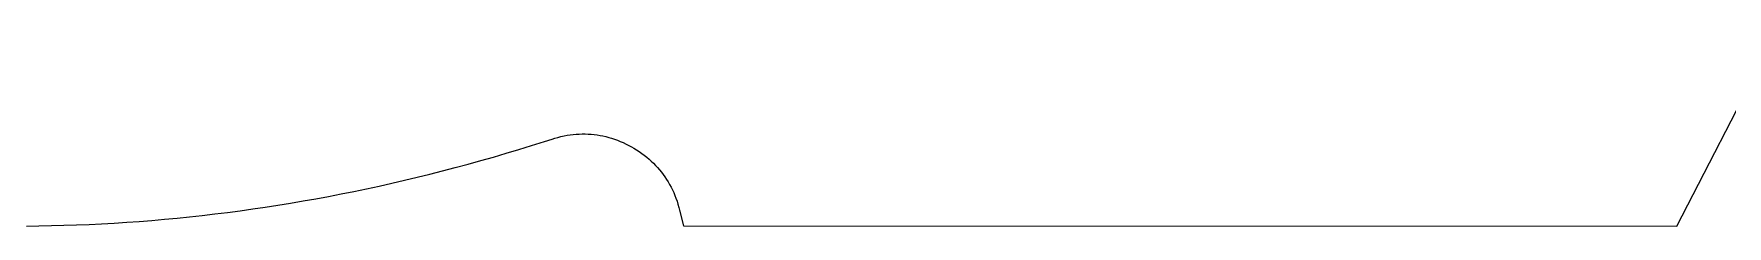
# Model space of a CAD drawing. Header units: millimetres. Extents: x -180 to 2481, y -290 to 1167.
# Drawn here: x 794 to 865.5, y 934.7 to 942.8 of the extents above; entities that cross this region are included whole.
import ezdxf

# ---------------------------------------------------------------- set-up
doc = ezdxf.new("R2010")
doc.units = ezdxf.units.MM

# ---------------------------------------------------------------- blocks, each defined once
blk = doc.blocks.new('Cargo Text')
at = {"color": 7, "ltscale": 0.013218}
blk.add_line((-1.162339, 141.822451), (-0.633669, 141.816608), dxfattribs=at)
at = {"color": 7, "ltscale": 0.013226}
blk.add_line((-0.633669, 141.816608), (-0.104739, 141.806763), dxfattribs=at)
at = {"color": 7, "ltscale": 0.013234}
blk.add_line((-0.104739, 141.806763), (0.424449, 141.792912), dxfattribs=at)
at = {"color": 7, "ltscale": 0.013244}
blk.add_line((0.424449, 141.792912), (0.953895, 141.775054), dxfattribs=at)
at = {"color": 7, "ltscale": 0.013254}
blk.add_line((0.953895, 141.775054), (1.483597, 141.753186), dxfattribs=at)
at = {"color": 7, "ltscale": 0.013265}
blk.add_line((1.483597, 141.753186), (2.013553, 141.727304), dxfattribs=at)
at = {"color": 7, "ltscale": 0.013276}
blk.add_line((2.013553, 141.727304), (2.543762, 141.697406), dxfattribs=at)
at = {"color": 7, "ltscale": 0.013289}
blk.add_line((2.543762, 141.697406), (3.074223, 141.663487), dxfattribs=at)
at = {"color": 7, "ltscale": 0.013302}
blk.add_line((3.074223, 141.663487), (3.604933, 141.625546), dxfattribs=at)
at = {"color": 7, "ltscale": 0.013315}
blk.add_line((3.604933, 141.625546), (4.135893, 141.583576), dxfattribs=at)
at = {"color": 7, "ltscale": 0.01333}
blk.add_line((4.135893, 141.583576), (4.667099, 141.537576), dxfattribs=at)
at = {"color": 7, "ltscale": 0.01726}
blk.add_line((26.4158, 141.149806), (26.5792, 141.820606), dxfattribs=at)
at = {"color": 7}
blk.add_line((26.5792, 141.820606), (68.5268, 141.828506), dxfattribs=at)
at = {"color": 7, "ltscale": 0.228325}
blk.add_line((68.5268, 141.828506), (72.703908, 133.70671), dxfattribs=at)
at = {"color": 7, "ltscale": 0.013345}
blk.add_line((4.667099, 141.537576), (5.19855, 141.48754), dxfattribs=at)
at = {"color": 7, "ltscale": 0.013361}
blk.add_line((5.19855, 141.48754), (5.730245, 141.433465), dxfattribs=at)
at = {"color": 7, "ltscale": 0.013378}
blk.add_line((5.730245, 141.433465), (6.262182, 141.375344), dxfattribs=at)
at = {"color": 7, "ltscale": 0.013395}
blk.add_line((6.262182, 141.375344), (6.794359, 141.313175), dxfattribs=at)
at = {"color": 7, "ltscale": 0.013413}
blk.add_line((6.794359, 141.313175), (7.326773, 141.246952), dxfattribs=at)
at = {"color": 7, "ltscale": 0.013432}
blk.add_line((7.326773, 141.246952), (7.859424, 141.176669), dxfattribs=at)
at = {"color": 7, "ltscale": 0.013451}
blk.add_line((7.859424, 141.176669), (8.392309, 141.102322), dxfattribs=at)
at = {"color": 7, "ltscale": 0.013471}
blk.add_line((8.392309, 141.102322), (8.925425, 141.023905), dxfattribs=at)
at = {"color": 7, "ltscale": 0.013492}
blk.add_line((8.925425, 141.023905), (9.458772, 140.941412), dxfattribs=at)
at = {"color": 7, "ltscale": 0.013514}
blk.add_line((9.458772, 140.941412), (9.992345, 140.854837), dxfattribs=at)
at = {"color": 7, "ltscale": 0.013536}
blk.add_line((9.992345, 140.854837), (10.526144, 140.764175), dxfattribs=at)
at = {"color": 7, "ltscale": 0.003352}
for p, q in [((26.308723, 140.777461), (26.349296, 140.905266)), ((24.036435, 138.301607), (24.157714, 138.35879))]:
    blk.add_line(p, q, dxfattribs=at)
at = {"color": 7, "ltscale": 0.003396}
for p, q in [((26.349296, 140.905266), (26.386576, 141.03589)), ((24.157714, 138.35879), (24.27882, 138.420305))]:
    blk.add_line(p, q, dxfattribs=at)
at = {"color": 7, "ltscale": 0.00294}
blk.add_line((26.386576, 141.03589), (26.4158, 141.149806), dxfattribs=at)
at = {"color": 7, "ltscale": 0.013559}
blk.add_line((10.526144, 140.764175), (11.060165, 140.669418), dxfattribs=at)
at = {"color": 7, "ltscale": 0.013583}
blk.add_line((11.060165, 140.669418), (11.594406, 140.570562), dxfattribs=at)
at = {"color": 7, "ltscale": 0.013607}
blk.add_line((11.594406, 140.570562), (12.128865, 140.467598), dxfattribs=at)
at = {"color": 7, "ltscale": 0.013632}
blk.add_line((12.128865, 140.467598), (12.663538, 140.360521), dxfattribs=at)
at = {"color": 7, "ltscale": 0.013658}
blk.add_line((12.663538, 140.360521), (13.198423, 140.249323), dxfattribs=at)
at = {"color": 7, "ltscale": 0.013685}
blk.add_line((13.198423, 140.249323), (13.733517, 140.133998), dxfattribs=at)
at = {"color": 7, "ltscale": 0.013712}
blk.add_line((13.733517, 140.133998), (14.268817, 140.014537), dxfattribs=at)
at = {"color": 7, "ltscale": 0.003171}
for p, q in [((25.997661, 140.067208), (26.057465, 140.179069)), ((23.304229, 138.046556), (23.426904, 138.0788))]:
    blk.add_line(p, q, dxfattribs=at)
at = {"color": 7, "ltscale": 0.003192}
blk.add_line((26.057465, 140.179069), (26.114099, 140.293481), dxfattribs=at)
at = {"color": 7, "ltscale": 0.003216}
for p, q in [((26.114099, 140.293481), (26.167558, 140.410482)), ((23.549292, 138.1151), (23.671418, 138.15549))]:
    blk.add_line(p, q, dxfattribs=at)
at = {"color": 7, "ltscale": 0.003244}
for p, q in [((26.167558, 140.410482), (26.217828, 140.530116)), ((23.671418, 138.15549), (23.793304, 138.200007))]:
    blk.add_line(p, q, dxfattribs=at)
at = {"color": 7, "ltscale": 0.003276}
for p, q in [((26.217828, 140.530116), (26.264891, 140.652427)), ((23.793304, 138.200007), (23.91497, 138.248697))]:
    blk.add_line(p, q, dxfattribs=at)
at = {"color": 7, "ltscale": 0.003312}
for p, q in [((26.264891, 140.652427), (26.308723, 140.777461)), ((23.91497, 138.248697), (24.036435, 138.301607))]:
    blk.add_line(p, q, dxfattribs=at)
at = {"color": 7, "ltscale": 0.01374}
blk.add_line((14.268817, 140.014537), (14.804319, 139.890935), dxfattribs=at)
at = {"color": 7, "ltscale": 0.013768}
blk.add_line((14.804319, 139.890935), (15.340021, 139.763182), dxfattribs=at)
at = {"color": 7, "ltscale": 0.013797}
blk.add_line((15.340021, 139.763182), (15.875918, 139.631273), dxfattribs=at)
at = {"color": 7, "ltscale": 0.013827}
blk.add_line((15.875918, 139.631273), (16.412008, 139.495197), dxfattribs=at)
at = {"color": 7, "ltscale": 0.013858}
blk.add_line((16.412008, 139.495197), (16.948288, 139.354949), dxfattribs=at)
at = {"color": 7, "ltscale": 0.003139}
for p, q in [((25.489899, 139.352786), (25.572093, 139.447681)), ((22.435144, 137.932859), (22.560618, 137.937149))]:
    blk.add_line(p, q, dxfattribs=at)
at = {"color": 7, "ltscale": 0.003131}
for p, q in [((25.572093, 139.447681), (25.651031, 139.54493)), ((22.560618, 137.937149), (22.685601, 137.945426))]:
    blk.add_line(p, q, dxfattribs=at)
at = {"color": 7, "ltscale": 0.003128}
for p, q in [((25.651031, 139.54493), (25.72674, 139.644548)), ((22.685601, 137.945426), (22.810125, 137.957684))]:
    blk.add_line(p, q, dxfattribs=at)
at = {"color": 7, "ltscale": 0.003129}
for p, q in [((25.72674, 139.644548), (25.799242, 139.746558)), ((22.810125, 137.957684), (22.934219, 137.973918))]:
    blk.add_line(p, q, dxfattribs=at)
at = {"color": 7, "ltscale": 0.003133}
for p, q in [((25.799242, 139.746558), (25.868556, 139.850985)), ((22.934219, 137.973918), (23.057915, 137.994134))]:
    blk.add_line(p, q, dxfattribs=at)
at = {"color": 7, "ltscale": 0.003142}
for p, q in [((25.868556, 139.850985), (25.934693, 139.957858)), ((23.057915, 137.994134), (23.181242, 138.018341))]:
    blk.add_line(p, q, dxfattribs=at)
at = {"color": 7, "ltscale": 0.003155}
for p, q in [((25.934693, 139.957858), (25.997661, 140.067208)), ((23.181242, 138.018341), (23.304229, 138.046556))]:
    blk.add_line(p, q, dxfattribs=at)
at = {"color": 7, "ltscale": 0.013889}
blk.add_line((16.948288, 139.354949), (17.484752, 139.210519), dxfattribs=at)
at = {"color": 7, "ltscale": 0.013921}
blk.add_line((17.484752, 139.210519), (18.021397, 139.0619), dxfattribs=at)
at = {"color": 7, "ltscale": 0.013954}
blk.add_line((18.021397, 139.0619), (18.55822, 138.909082), dxfattribs=at)
at = {"color": 7, "ltscale": 0.013987}
blk.add_line((18.55822, 138.909082), (19.095216, 138.752059), dxfattribs=at)
at = {"color": 7, "ltscale": 0.014021}
blk.add_line((19.095216, 138.752059), (19.632381, 138.590819), dxfattribs=at)
at = {"color": 7, "ltscale": 0.00334}
for p, q in [((24.710456, 138.677614), (24.820176, 138.753807)), ((21.409959, 138.045018), (21.540459, 138.016408))]:
    blk.add_line(p, q, dxfattribs=at)
at = {"color": 7, "ltscale": 0.003301}
for p, q in [((24.820176, 138.753807), (24.92628, 138.832368)), ((21.540459, 138.016408), (21.670233, 137.992061))]:
    blk.add_line(p, q, dxfattribs=at)
at = {"color": 7, "ltscale": 0.003265}
blk.add_line((24.92628, 138.832368), (25.028822, 138.91328), dxfattribs=at)
at = {"color": 7, "ltscale": 0.003234}
blk.add_line((25.028822, 138.91328), (25.127857, 138.996528), dxfattribs=at)
at = {"color": 7, "ltscale": 0.003207}
blk.add_line((25.127857, 138.996528), (25.223437, 139.082104), dxfattribs=at)
at = {"color": 7, "ltscale": 0.003184}
for p, q in [((25.223437, 139.082104), (25.315609, 139.170005)), ((22.055457, 137.944084), (22.182594, 137.936303))]:
    blk.add_line(p, q, dxfattribs=at)
at = {"color": 7, "ltscale": 0.003165}
for p, q in [((25.315609, 139.170005), (25.404416, 139.26023)), ((22.182594, 137.936303), (22.309146, 137.93257))]:
    blk.add_line(p, q, dxfattribs=at)
at = {"color": 7, "ltscale": 0.00315}
for p, q in [((25.404416, 139.26023), (25.489899, 139.352786)), ((22.309146, 137.93257), (22.435144, 137.932859))]:
    blk.add_line(p, q, dxfattribs=at)
at = {"color": 7, "ltscale": 0.014056}
blk.add_line((19.632381, 138.590819), (20.16971, 138.425356), dxfattribs=at)
at = {"color": 7, "ltscale": 0.014091}
blk.add_line((20.16971, 138.425356), (20.707199, 138.25566), dxfattribs=at)
at = {"color": 7, "ltscale": 0.008715}
blk.add_line((20.707199, 138.25566), (21.039, 138.148806), dxfattribs=at)
at = {"color": 7, "ltscale": 0.002821}
for p, q in [((21.039, 138.148806), (21.146746, 138.115247)), ((24.3821, 138.476306), (24.479978, 138.532457))]:
    blk.add_line(p, q, dxfattribs=at)
at = {"color": 7, "ltscale": 0.003428}
for p, q in [((21.146746, 138.115247), (21.278708, 138.077949)), ((24.479978, 138.532457), (24.597058, 138.60381))]:
    blk.add_line(p, q, dxfattribs=at)
at = {"color": 7, "ltscale": 0.003383}
blk.add_line((21.278708, 138.077949), (21.409959, 138.045018), dxfattribs=at)
at = {"color": 7, "ltscale": 0.003266}
blk.add_line((21.670233, 137.992061), (21.799305, 137.971923), dxfattribs=at)
at = {"color": 7, "ltscale": 0.003191}
blk.add_line((23.426904, 138.0788), (23.549292, 138.1151), dxfattribs=at)
at = {"color": 7, "ltscale": 0.002937}
blk.add_line((24.27882, 138.420305), (24.3821, 138.476306), dxfattribs=at)
at = {"color": 7, "ltscale": 0.003382}
blk.add_line((24.597058, 138.60381), (24.710456, 138.677614), dxfattribs=at)
at = {"color": 7, "ltscale": 0.003235}
blk.add_line((21.799305, 137.971923), (21.927704, 137.955945), dxfattribs=at)
at = {"color": 7, "ltscale": 0.003208}
blk.add_line((21.927704, 137.955945), (22.055457, 137.944084), dxfattribs=at)

msp = doc.modelspace()

# ---------------------------------------------------------------- block references
at = {"xscale": -1, "rotation": 180}
msp.add_blockref('Cargo Text', (794.894, 1076.54), dxfattribs=at)

doc.saveas('drawing.dxf')
